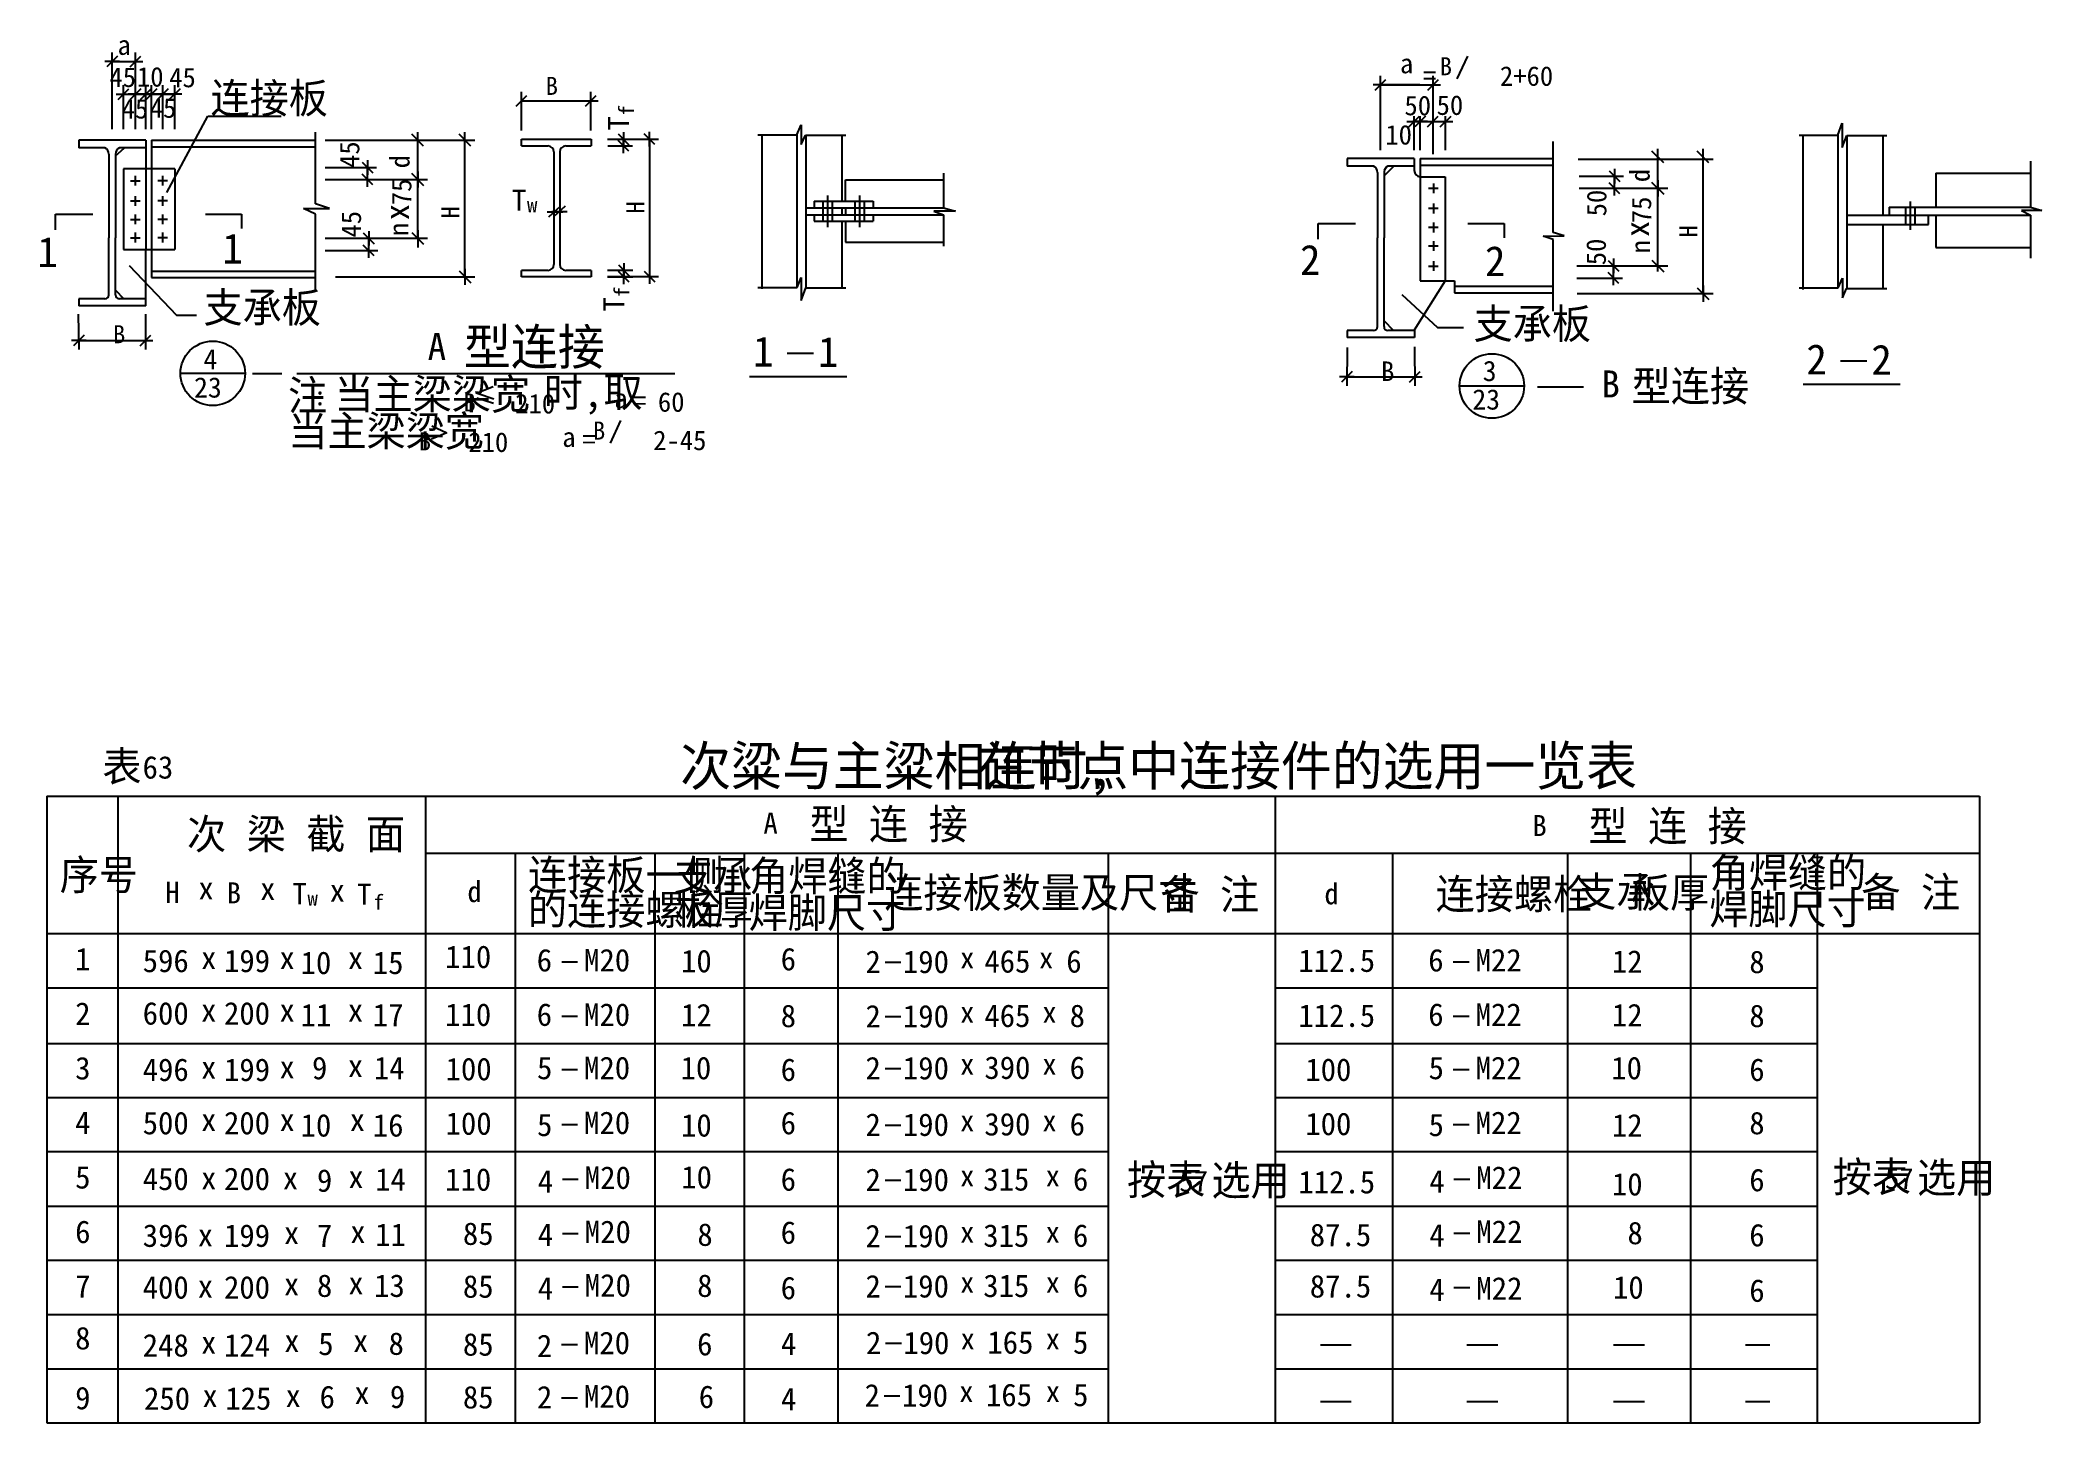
# Model space of a CAD drawing. Header units: metres. Extents: x 2306 to 8956, y -10 to 4585.
import ezdxf

# ---------------------------------------------------------------- set-up
doc = ezdxf.new("R2010")
doc.units = ezdxf.units.M
for name, color, linetype in [('FRAMING', 2, 'Continuous'), ('HIDDEN', 3, 'Continuous'), ('Z', 4, 'Continuous')]:
    doc.layers.add(name, color=color, linetype=linetype)

# ---------------------------------------------------------------- blocks, each defined once
blk = doc.blocks.new('CC')
blk.add_line((-24.24, 0), (24.24, 0))
at = {"layer": 'FRAMING', "color": 6}
blk.add_line((-17.83, -17.83), (17.83, 17.83), dxfattribs=at)

msp = doc.modelspace()

# ---------------------------------------------------------------- linework, layer by layer
for p, q in [((2546.43, 4289.75), (2546.43, 4544.53)), ((2623.26, 4289.75), (2623.26, 4544.53)), ((2570.68, 4514.53), (2522.19, 4514.53)), ((2547.43, 4514.53), (2622.26, 4514.53)), ((2599.01, 4514.53), (2647.5, 4514.53)), ((6759.11, 4219.69), (6759.11, 4466.68)), ((6933.92, 4206.27), (6933.92, 4466.68)), ((2559.44, 4405.25), (2607.92, 4405.25)), ((2582.68, 4405.25), (2581.68, 4405.25)), ((2583.68, 4289.75), (2583.68, 4435.25)), ((2583.68, 4405.25), (2623.26, 4405.25)), ((2599.01, 4405.25), (2647.5, 4405.25)), ((2647.5, 4405.25), (2599.01, 4405.25)), ((2622.26, 4405.25), (2621.26, 4405.25)), ((2623.26, 4289.75), (2623.26, 4435.25)), ((2623.26, 4405.25), (2658.18, 4405.25)), ((2624.26, 4405.25), (2625.26, 4405.25)), ((2682.42, 4405.25), (2633.93, 4405.25)), ((2633.93, 4405.25), (2682.42, 4405.25)), ((2652.56, 4405.25), (2701.05, 4405.25)), ((2701.05, 4405.25), (2652.56, 4405.25)), ((2657.18, 4405.25), (2656.18, 4405.25)), ((2658.18, 4289.75), (2658.18, 4435.25)), ((2658.18, 4405.25), (2676.8, 4405.25)), ((2659.18, 4405.25), (2660.18, 4405.25)), ((2675.8, 4405.25), (2674.8, 4405.25)), ((2676.8, 4289.75), (2676.8, 4435.25)), ((2676.8, 4405.25), (2714.05, 4405.25)), ((2677.8, 4405.25), (2678.8, 4405.25)), ((2689.81, 4405.25), (2738.3, 4405.25)), ((2738.3, 4405.25), (2689.81, 4405.25)), ((2713.05, 4405.25), (2712.05, 4405.25)), ((2714.05, 4289.75), (2714.05, 4435.25)), ((2714.05, 4405.25), (2753.63, 4405.25)), ((2715.05, 4405.25), (2716.05, 4405.25)), ((2777.87, 4405.25), (2729.38, 4405.25)), ((2753.63, 4289.75), (2753.63, 4435.25)), ((2754.63, 4405.25), (2755.63, 4405.25)), ((3905.37, 4284.73), (3905.37, 4413.86)), ((4136.01, 4284.73), (4136.01, 4413.86)), ((6889.63, 4436.68), (6734.86, 4436.68)), ((6760.11, 4436.68), (6932.92, 4436.68)), ((6909.68, 4436.68), (6958.16, 4436.68)), ((2727.09, 4078.44), (2863.8, 4332.19)), ((2863.8, 4332.19), (3107.55, 4332.19)), ((3906.37, 4383.86), (4135.01, 4383.86)), ((4111.77, 4383.86), (4160.26, 4383.86)), ((6871, 4219.11), (6871, 4332.78)), ((6891.16, 4219.11), (6891.16, 4332.78)), ((6975.42, 4219.11), (6975.42, 4332.78)), ((3221.65, 4041.68), (3221.65, 4279.14)), ((3560.85, 4226.06), (3560.85, 4279.4)), ((3717.75, 4226.06), (3717.75, 4279.4)), ((4191.63, 4256.26), (4360.85, 4256.26)), ((4244.29, 4279.82), (4244.29, 4231.33)), ((4244.29, 4209.23), (4244.29, 4257.72)), ((4244.29, 4256.58), (4244.29, 4257.58)), ((4330.85, 4232.01), (4330.85, 4280.5)), ((4691.28, 4270.69), (4820.41, 4270.69)), ((4820.41, 4270.69), (4834.67, 4303.58)), ((4834.67, 4303.58), (4834.67, 4237.8)), ((4834.67, 4237.8), (4849.51, 4269.43)), ((4849.51, 4269.43), (4982.51, 4269.43)), ((6870, 4315), (6869, 4315)), ((6871, 4315), (6891.16, 4315)), ((6892.16, 4315), (6974.42, 4315)), ((6892.16, 4315), (6893.16, 4315)), ((6949.38, 4315), (6999.67, 4315)), ((8149.26, 4269.03), (8278.5, 4269.03)), ((8278.5, 4269.03), (8292.54, 4309.77)), ((8292.54, 4309.77), (8292.54, 4228.3)), ((8292.54, 4228.3), (8307.91, 4267.77)), ((8307.91, 4267.77), (8440.49, 4267.77)), ((3253.4, 4252.73), (3593.85, 4252.73)), ((3287.33, 4252.73), (3750.75, 4252.73)), ((3560.85, 4123.05), (3560.85, 4251.63)), ((3717.75, 3799.52), (3717.75, 4251.63)), ((4192.16, 4255.58), (4274.29, 4255.58)), ((4192.16, 4233.47), (4274.29, 4233.47)), ((4244.29, 4255.58), (4244.29, 4233.47)), ((4244.29, 4232.47), (4244.29, 4231.47)), ((4330.85, 4255.26), (4330.85, 3800.59)), ((7332.75, 3945.62), (7332.75, 4248.64)), ((7415.3, 4189.78), (7863.57, 4189.78)), ((7680.08, 4170.35), (7680.08, 4223.68)), ((7680.08, 4093.87), (7680.08, 4195.92)), ((7830.57, 4170.35), (7830.57, 4223.68)), ((7830.57, 3743.81), (7830.57, 4195.92)), ((3253.4, 4162.08), (3424.42, 4162.08)), ((3394.42, 4186.32), (3394.42, 4137.83)), ((3394.42, 4163.08), (3394.42, 4164.08)), ((3394.42, 4121.95), (3394.42, 4162.08)), ((3394.42, 4097.71), (3394.42, 4146.2)), ((3560.85, 4148.62), (3560.85, 4095.29)), ((3560.85, 4095.29), (3560.85, 4148.62)), ((5307.15, 4143.06), (5307.15, 4028.23)), ((7418.55, 4132.89), (7566.69, 4132.89)), ((7536.69, 4157.14), (7536.69, 4108.65)), ((7536.69, 4133.89), (7536.69, 4134.89)), ((7536.69, 4092.77), (7536.69, 4132.89)), ((8918.03, 4182.74), (8918.03, 4030.41)), ((3253.4, 4121.95), (3593.85, 4121.95)), ((3253.4, 4121.95), (3424.42, 4121.95)), ((3394.42, 4120.95), (3394.42, 4119.95)), ((3560.85, 3927.74), (3560.85, 4120.85)), ((7418.55, 4092.77), (7566.69, 4092.77)), ((7418.55, 4092.77), (7713.08, 4092.77)), ((7536.69, 4068.53), (7536.69, 4117.01)), ((7536.69, 4091.77), (7536.69, 4090.77)), ((7680.08, 4066.1), (7680.08, 4119.44)), ((7680.08, 4119.44), (7680.08, 4066.1)), ((7680.08, 3815.84), (7680.08, 4091.67)), ((3181.47, 4025.58), (3267.41, 4025.69)), ((3221.65, 4007.07), (3181.47, 4025.58)), ((3267.41, 4025.69), (3221.65, 4041.68)), ((3221.65, 3750.68), (3221.65, 4007.07)), ((3991.39, 4015.08), (4043.1, 4015.08)), ((4057.74, 4015.08), (4006.03, 4015.08)), ((4014.63, 4015.08), (4013.63, 4015.08)), ((4015.63, 4015.08), (4033.5, 4015.08)), ((4034.5, 4015.08), (4035.5, 4015.08)), ((5275.08, 4017.29), (5307.15, 4004.67)), ((5347.27, 4017.29), (5275.08, 4017.29)), ((5307.15, 4028.23), (5347.27, 4017.29)), ((5307.15, 4004.67), (5307.15, 3900.29)), ((8956.24, 4019.19), (8888.4, 4019.19)), ((8888.4, 4019.19), (8918.03, 4003.09)), ((8918.03, 4030.41), (8956.24, 4019.19)), ((8918.03, 4003.09), (8918.03, 3861.11)), ((3253.4, 3926.64), (3593.85, 3926.64)), ((3253.4, 3926.64), (3428.08, 3926.64)), ((3398.08, 3950.89), (3398.08, 3902.4)), ((3398.08, 3927.64), (3398.08, 3928.64)), ((3398.08, 3886.52), (3398.08, 3926.64)), ((3560.85, 3953.31), (3560.85, 3896)), ((7299.38, 3934.27), (7369.17, 3934.45)), ((7332.75, 3922.91), (7299.38, 3934.27)), ((7369.17, 3934.45), (7332.75, 3945.62)), ((3253.4, 3886.52), (3428.08, 3886.52)), ((3398.08, 3862.28), (3398.08, 3910.77)), ((3398.08, 3885.52), (3398.08, 3884.52)), ((7332.75, 3684.22), (7332.75, 3922.91)), ((7533.1, 3859), (7533.1, 3810.51)), ((2602.88, 3836.59), (2760.23, 3671.13)), ((3287.33, 3798.42), (3750.75, 3798.42)), ((3717.75, 3825.09), (3717.75, 3771.75)), ((4191.35, 3820.33), (4275.76, 3820.33)), ((4191.35, 3798.22), (4275.76, 3798.22)), ((4191.63, 3799.59), (4360.85, 3799.59)), ((4245.76, 3844.57), (4245.76, 3796.08)), ((4245.76, 3773.98), (4245.76, 3822.47)), ((4245.76, 3821.33), (4245.76, 3822.33)), ((4245.76, 3798.22), (4245.76, 3820.33)), ((4245.76, 3797.22), (4245.76, 3796.22)), ((4330.85, 3823.84), (4330.85, 3775.35)), ((4821.01, 3763.2), (4834.89, 3796.09)), ((4834.89, 3796.09), (4834.89, 3719.77)), ((7411.31, 3834.75), (7563.1, 3834.75)), ((7411.31, 3834.75), (7713.08, 3834.75)), ((7411.31, 3794.63), (7563.1, 3794.63)), ((7533.1, 3835.75), (7533.1, 3836.75)), ((7533.1, 3794.63), (7533.1, 3834.75)), ((7533.1, 3770.39), (7533.1, 3818.88)), ((7533.1, 3793.63), (7533.1, 3792.63)), ((8278.8, 3761.55), (8293.62, 3794.44)), ((8293.62, 3794.44), (8293.62, 3728.66)), ((4691.28, 3763.2), (4821.01, 3763.2)), ((4834.89, 3719.77), (4849.7, 3761.94)), ((4849.7, 3761.94), (4982.51, 3761.94)), ((6830.12, 3739.58), (6948.84, 3630.57)), ((7412.44, 3742.71), (7863.57, 3742.71)), ((7830.57, 3769.37), (7830.57, 3716.04)), ((8149.26, 3761.55), (8278.8, 3761.55)), ((8293.62, 3728.66), (8307.5, 3760.28)), ((8307.5, 3760.28), (8440.49, 3760.28)), ((2433.51, 3674.12), (2435.14, 3556.87)), ((2657.08, 3675.05), (2656.9, 3556.87)), ((2760.23, 3671.13), (2826.48, 3671.13)), ((6948.84, 3630.57), (7034.7, 3630.57)), ((2436.14, 3586.87), (2655.9, 3586.87)), ((6648.13, 3563.37), (6647.55, 3436.29)), ((6871.7, 3566.35), (6872.69, 3436.29)), ((6648.55, 3466.29), (6871.69, 3466.29)), ((2564.69, 2072.73), (2564.69, -9.83)), ((3586.95, 1883.07), (8748.45, 1883.07)), ((3884.53, 1883.07), (3884.53, -9.83)), ((4348.36, 1883.07), (4348.36, -9.83)), ((4645.28, 1883.07), (4645.28, -9.83)), ((4956.7, 1883.07), (4956.7, -9.83)), ((5854.87, 1883.07), (5854.87, -9.83)), ((6798.62, 1883.07), (6798.62, -9.83)), ((7380.22, 1883.07), (7380.22, -9.83)), ((7788.81, 1883.07), (7788.81, -9.83)), ((8209.07, 1883.07), (8209.07, -9.83)), ((2328.64, 1616.36), (8748.45, 1616.36)), ((2328.64, 1436.36), (5854.87, 1436.36)), ((6408.87, 1436.36), (8209.07, 1436.36)), ((2328.64, 1251.63), (5854.87, 1251.63)), ((6408.87, 1251.63), (8209.07, 1251.63)), ((2328.64, 1071.63), (5854.87, 1071.63)), ((6408.87, 1071.63), (8209.07, 1071.63)), ((2328.64, 892.67), (5854.87, 892.67)), ((6408.87, 892.67), (8209.07, 892.67)), ((2328.64, 710.64), (5854.87, 710.64)), ((6408.87, 710.64), (8209.07, 710.64)), ((2328.64, 530.64), (5854.87, 530.64)), ((6408.87, 530.64), (8209.07, 530.64)), ((2328.64, 350.64), (5854.87, 350.64)), ((6408.87, 350.64), (8209.07, 350.64)), ((2328.64, 170.17), (5854.87, 170.17)), ((6408.87, 170.17), (8209.07, 170.17))]:
    msp.add_line(p, q)
at = {"layer": 'FRAMING'}
for p, q in [((2564.27, 4532.37), (2528.6, 4496.7)), ((2605.42, 4496.7), (2641.09, 4532.37)), ((2565.84, 4387.41), (2601.51, 4423.08)), ((2605.42, 4387.41), (2641.09, 4423.08)), ((2641.09, 4423.08), (2605.42, 4387.41)), ((2676.01, 4423.08), (2640.34, 4387.41)), ((2640.34, 4387.41), (2676.01, 4423.08)), ((2658.97, 4387.41), (2694.64, 4423.08)), ((2694.64, 4423.08), (2658.97, 4387.41)), ((2696.22, 4387.41), (2731.89, 4423.08)), ((2731.89, 4423.08), (2696.22, 4387.41)), ((2771.46, 4423.08), (2735.79, 4387.41)), ((3887.62, 4366.02), (3923.29, 4401.69)), ((4118.18, 4366.02), (4153.85, 4401.69)), ((6740.84, 4418.85), (6776.5, 4454.52)), ((6916.09, 4418.85), (6951.75, 4454.52)), ((6915.33, 4297.17), (6951, 4332.84)), ((6957.59, 4297.17), (6993.26, 4332.84)), ((3580.47, 4233.11), (3541.23, 4272.35)), ((3737.37, 4233.11), (3698.13, 4272.35)), ((4226.45, 4273.41), (4262.12, 4237.74)), ((4348.68, 4238.42), (4313.01, 4274.09)), ((4703.49, 4271.27), (4703.49, 3758.31)), ((4820.6, 4271.12), (4820.6, 3763.2)), ((4849.94, 4269.43), (4849.94, 3761.94)), ((4969.89, 4269.43), (4969.89, 4049.51)), ((8161.47, 4269.62), (8161.47, 3756.65)), ((8278.58, 4269.21), (8278.58, 3761.55)), ((8307.91, 4267.77), (8307.91, 3760.28)), ((8427.86, 4267.77), (8427.86, 4003.03)), ((2521.87, 4227.16), (2434.75, 4227.16)), ((2434.85, 4252.78), (2434.85, 4227.16)), ((2657.59, 4252.78), (2434.85, 4252.78)), ((2535.07, 4205.71), (2535.07, 3928.37)), ((2557.07, 4205.71), (2557.07, 3928.37)), ((2557.23, 4201.09), (2586.11, 4226.48)), ((2657.59, 4227.16), (2570.27, 4227.16)), ((2677, 4252.78), (3220.57, 4252.78)), ((2677, 4230.78), (3219.83, 4230.78)), ((3905.54, 4255.53), (4137.6, 4255.53)), ((3905.54, 4233.53), (3905.54, 4255.53)), ((3905.54, 4233.53), (3993.57, 4233.53)), ((4013.57, 4213.53), (4013.57, 3840.14)), ((4032.79, 4213.53), (4032.79, 3840.14)), ((4052.79, 4233.53), (4137.6, 4233.53)), ((4137.6, 4255.53), (4137.6, 4233.53)), ((4262.12, 4215.64), (4226.45, 4251.31)), ((6648.51, 4192.05), (6648.51, 4166.43)), ((6871.25, 4192.05), (6648.51, 4192.05)), ((6891.01, 4192.05), (7331.67, 4192.05)), ((7699.7, 4177.4), (7660.46, 4216.63)), ((7850.19, 4177.4), (7810.95, 4216.63)), ((2583.21, 4157.68), (2583.21, 3889.25)), ((2753.82, 4157.68), (2583.21, 4157.68)), ((2622.27, 4134.52), (2622.27, 4102.14)), ((2713.35, 4134.52), (2713.35, 4102.14)), ((2753.82, 4157.68), (2753.82, 3889.25)), ((3376.59, 4179.91), (3412.26, 4144.24)), ((3412.26, 4104.12), (3376.59, 4139.79)), ((3541.23, 4141.57), (3580.47, 4102.34)), ((3580.47, 4102.34), (3541.23, 4141.57)), ((6735.53, 4166.43), (6648.41, 4166.43)), ((6748.73, 4144.99), (6748.73, 3928.05)), ((6770.73, 4144.99), (6770.73, 3928.05)), ((6770.76, 4134.11), (6803.16, 4166.48)), ((6871.25, 4166.43), (6783.93, 4166.43)), ((6891.01, 4170.05), (7330.93, 4170.05)), ((6891.25, 4131.43), (6973.86, 4131.43)), ((6973.86, 4131.43), (6973.86, 3785.14)), ((7518.85, 4150.73), (7554.52, 4115.06)), ((8604.08, 4143.3), (8918.03, 4143.3)), ((8604.08, 4143.3), (8604.08, 4030.26)), ((2606.77, 4117.58), (2639.01, 4117.58)), ((2622.27, 4067.11), (2622.27, 4034.73)), ((2729.52, 4117.58), (2697.28, 4117.58)), ((2713.35, 4067.11), (2713.35, 4034.73)), ((4922.28, 4068.83), (4922.28, 3963.28)), ((4981.97, 4120.53), (5306.96, 4120.53)), ((4981.97, 4049.66), (4981.97, 4120.53)), ((5028.53, 4068.83), (5028.53, 3963.28)), ((6950.84, 4092.22), (6918.6, 4092.22)), ((6934.67, 4109.17), (6934.67, 4076.78)), ((7554.52, 4074.93), (7518.85, 4110.6)), ((7699.7, 4073.15), (7660.46, 4112.39)), ((7660.46, 4112.39), (7699.7, 4073.15)), ((2358.15, 4007.37), (2481.51, 4007.37)), ((2358.15, 3955.03), (2358.15, 4007.37)), ((2607.07, 4050.76), (2639.31, 4050.76)), ((2622.27, 4005.65), (2622.27, 3973.27)), ((2729.82, 4050.76), (2697.58, 4050.76)), ((2713.35, 4005.65), (2713.35, 3973.27)), ((2855.64, 4007.37), (2975.37, 4007.37)), ((2975.37, 4007.37), (2975.37, 3959.43)), ((3996.7, 3998.12), (4035.6, 4033.79)), ((4051.12, 4033.35), (4012.22, 3997.68)), ((4849.94, 4028.19), (5307.3, 4028.19)), ((4849.94, 4004.68), (5306.94, 4004.68)), ((4878.01, 4049.51), (4878.01, 4028.19)), ((4878.01, 4049.51), (5074.25, 4049.51)), ((4878.01, 4004.68), (4878.01, 3983.15)), ((4969.89, 4028.19), (4969.89, 4004.68)), ((4981.63, 4028.19), (4981.63, 4004.68)), ((5074.25, 4049.51), (5074.25, 4028.19)), ((5074.25, 4004.68), (5074.25, 3983.15)), ((6951.15, 4025.4), (6918.91, 4025.4)), ((6934.67, 4041.76), (6934.67, 4009.37)), ((8307.91, 4003.03), (8918.03, 4003.03)), ((8448.86, 4030.26), (8918.53, 4030.26)), ((8448.86, 4030.26), (8448.86, 4002.67)), ((8518.46, 4048.56), (8518.46, 3954.85)), ((8579.84, 3972.86), (8579.84, 4003.03)), ((8604.08, 4003.03), (8604.08, 3895.58)), ((2535.07, 3738.76), (2535.07, 3928.37)), ((2557.07, 3738.76), (2557.07, 3928.37)), ((2607.07, 3989.17), (2639.31, 3989.17)), ((2607.07, 3928.39), (2639.31, 3928.39)), ((2622.27, 3945.51), (2622.27, 3913.13)), ((2729.82, 3989.17), (2697.58, 3989.17)), ((2729.82, 3928.39), (2697.58, 3928.39)), ((2713.35, 3945.51), (2713.35, 3913.13)), ((3380.24, 3944.48), (3415.91, 3908.81)), ((3541.23, 3946.26), (3580.47, 3907.02)), ((4878.01, 3983.15), (5074.25, 3983.15)), ((4969.89, 3983.15), (4969.89, 3761.94)), ((4981.97, 3983.6), (4981.97, 3913.75)), ((6552.16, 3923.71), (6552.16, 3976.05)), ((6552.16, 3976.05), (6675.52, 3976.05)), ((6748.73, 3633.47), (6748.73, 3928.05)), ((6770.73, 3633.47), (6770.73, 3928.05)), ((6951.13, 3962.35), (6918.89, 3962.35)), ((6934.66, 3978.83), (6934.66, 3946.45)), ((7049.65, 3976.05), (7169.38, 3976.05)), ((7169.38, 3976.05), (7169.38, 3928.11)), ((8307.91, 3972.86), (8579.84, 3972.86)), ((8427.86, 3972.86), (8427.86, 3760.28)), ((2583.21, 3889.39), (2753.82, 3889.39)), ((3415.91, 3868.69), (3380.24, 3904.36)), ((4981.97, 3913.75), (5308.69, 3913.75)), ((6951.15, 3900.07), (6918.91, 3900.07)), ((6934.67, 3917.19), (6934.67, 3884.81)), ((8604.08, 3895.58), (8918.03, 3895.58)), ((2677, 3817.88), (3221.36, 3817.88)), ((2677, 3795.88), (3221.36, 3795.88)), ((3698.13, 3818.04), (3737.37, 3778.8)), ((3905.54, 3798.14), (3905.54, 3820.14)), ((3993.57, 3820.14), (3905.54, 3820.14)), ((4137.6, 3798.14), (3905.54, 3798.14)), ((4137.6, 3820.14), (4052.79, 3820.14)), ((4137.6, 3820.14), (4137.6, 3798.14)), ((4227.93, 3838.16), (4263.6, 3802.49)), ((4263.6, 3780.39), (4227.93, 3816.06)), ((4313.01, 3817.43), (4348.68, 3781.76)), ((6951.15, 3833.41), (6918.91, 3833.41)), ((6934.67, 3850.53), (6934.67, 3818.14)), ((7515.27, 3852.59), (7550.94, 3816.92)), ((7550.94, 3776.8), (7515.27, 3812.47)), ((7660.46, 3854.37), (7699.7, 3815.13)), ((2434.85, 3725.56), (2434.85, 3702.74)), ((2521.87, 3725.56), (2434.85, 3725.56)), ((2557.19, 3754.7), (2584.91, 3725.84)), ((2657.59, 3725.56), (2570.27, 3725.56)), ((6973.86, 3785.14), (6870.72, 3621.64)), ((6973.98, 3785.34), (7004.95, 3785.34)), ((7004.95, 3785.34), (7004.95, 3745.76)), ((7004.95, 3767.76), (7332.46, 3767.76)), ((7004.95, 3745.76), (7332.46, 3745.76)), ((7810.95, 3762.32), (7850.19, 3723.09)), ((2657.59, 3702.31), (2434.85, 3702.31)), ((6735.53, 3620.27), (6648.51, 3620.27)), ((6648.51, 3620.27), (6648.51, 3597.02)), ((6871.47, 3597.02), (6648.51, 3597.02)), ((6771.3, 3652.93), (6801.01, 3620.97)), ((6871.47, 3620.27), (6783.93, 3620.27)), ((6871.47, 3620.27), (6871.47, 3597.02)), ((3159.41, 3477.05), (4415.28, 3477.05)), ((4663.56, 3467.75), (4986.65, 3467.75)), ((8162.58, 3441.73), (8485.68, 3441.73)), ((2328.64, 2072.73), (8748.45, 2072.73)), ((2328.64, 2072.73), (2328.64, -9.83)), ((8748.45, 2072.73), (8748.45, -9.83)), ((2328.64, -9.83), (8748.45, -9.83))]:
    msp.add_line(p, q, dxfattribs=at)
for centre, radius, start, end in [((2512.65, 4206.7), 22.43, 357.47, 65.76), ((2579.48, 4206.7), 22.43, 114.24, 182.53), ((3993.57, 4213.53), 20, 360, 90), ((4052.79, 4213.53), 20, 90, 180), ((6726.31, 4145.98), 22.43, 357.47, 65.76), ((6793.14, 4145.98), 22.43, 114.24, 182.53), ((6891.25, 4151.43), 20, 180, 270), ((3993.57, 3840.14), 20, 270, 360), ((4052.79, 3840.14), 20, 180, 270), ((2521.87, 3738.76), 13.2, 270, 0), ((2570.27, 3738.76), 13.2, 180, 270), ((6735.53, 3633.47), 13.2, 270, 0), ((6783.93, 3633.47), 13.2, 180, 270)]:
    msp.add_arc(centre, radius, start, end, dxfattribs=at)
at = {"layer": 'HIDDEN'}
for p, q in [((6891.01, 4131.43), (6891.01, 3785.34)), ((4906.59, 4049.75), (4906.59, 3983)), ((4937.65, 4049.75), (4937.65, 3983)), ((5012.84, 4049.75), (5012.84, 3983)), ((5043.91, 4049.75), (5043.91, 3983)), ((8502.77, 4030.26), (8502.77, 3972.7)), ((8533.84, 4030.26), (8533.84, 3972.7)), ((6891.01, 3785.34), (6973.86, 3785.34))]:
    msp.add_line(p, q, dxfattribs=at)
at = {"layer": 'Z'}
for p, q in [((7013.92, 4456.56), (7048.71, 4532.19)), ((2657.59, 4252.78), (2657.59, 4163.01)), ((2677, 4252.78), (2677, 4163.98)), ((6871.25, 4192.05), (6871.25, 4151.43)), ((6891.01, 4192.05), (6891.01, 4131.43)), ((2657.59, 4163.01), (2657.59, 3885.68)), ((2677, 4163.98), (2677, 3886.65)), ((2657.59, 3702.31), (2657.59, 3885.68)), ((2677, 3886.65), (2677, 3795.88)), ((4788.3, 3545.05), (4876, 3545.05)), ((2772.9, 3478.1), (2987.26, 3478.1)), ((3011.8, 3477.34), (3109.93, 3477.34)), ((8287.32, 3519.02), (8375.03, 3519.02)), ((3757.82, 3396.87), (3813.06, 3378.47)), ((3811.6, 3433.14), (3758.99, 3412.11)), ((3758.99, 3412.11), (3814.23, 3393.71)), ((7021.85, 3436), (7236.21, 3436)), ((7280.08, 3433.05), (7433.45, 3433.05)), ((3657.97, 3280.22), (3606.7, 3258.87)), ((3607.52, 3303.43), (3657.97, 3280.22)), ((4201.33, 3246), (4236.11, 3321.63)), ((3587.06, 2072.73), (3587.06, -9.83)), ((6408.87, 2072.73), (6408.87, -9.83)), ((4039.36, 1522.75), (4091.71, 1522.75)), ((5113.51, 1521.26), (5165.87, 1521.26)), ((7000.83, 1522.75), (7053.19, 1522.75)), ((4039.36, 1341.94), (4091.71, 1341.94)), ((5113.51, 1340.42), (5165.87, 1340.42)), ((7000.83, 1341.94), (7053.19, 1341.94)), ((4039.36, 1164.67), (4091.71, 1164.67)), ((5113.51, 1167.98), (5165.87, 1167.98)), ((7000.83, 1164.67), (7053.19, 1164.67)), ((4039.36, 982.43), (4091.71, 982.43)), ((5113.51, 980.14), (5165.87, 980.14)), ((7000.83, 982.43), (7053.19, 982.43)), ((4041.72, 800.19), (4094.07, 800.19)), ((7003.19, 800.19), (7055.55, 800.19)), ((5113.51, 796.9), (5165.87, 796.9)), ((4041.72, 620.24), (4094.07, 620.24)), ((5113.51, 610), (5165.87, 610)), ((7003.19, 621.03), (7055.55, 621.03)), ((4041.72, 442.41), (4094.07, 442.41)), ((5113.51, 443.24), (5165.87, 443.24)), ((7003.19, 440.53), (7055.55, 440.53)), ((4038.95, 251.05), (4091.3, 251.05)), ((5115.19, 255.02), (5167.55, 255.02)), ((6559.26, 250.06), (6661.63, 250.06)), ((7045.96, 250.06), (7148.34, 250.06)), ((7533.2, 250.06), (7635.58, 250.06)), ((7970.98, 250.06), (8052.56, 250.06)), ((4038.95, 73.22), (4091.3, 73.22)), ((5110.6, 80.61), (5162.95, 80.61)), ((6559.26, 61.78), (6661.63, 61.78)), ((7045.96, 61.78), (7148.34, 61.78)), ((7533.2, 61.78), (7635.58, 61.78)), ((7970.98, 61.78), (8052.56, 61.78))]:
    msp.add_line(p, q, dxfattribs=at)
for centre in [(2880.08, 3477.85), (7129.03, 3435.96)]:
    msp.add_circle(centre, 107.18, dxfattribs=at)

# ---------------------------------------------------------------- block references
for p in [(6871, 4315), (2656.9, 3586.87), (6872.69, 3466.29)]:
    msp.add_blockref('CC', p)
at = {"rotation": 180}
for p in [(6891.16, 4315), (6891.16, 4315), (2435.14, 3586.87), (6647.55, 3466.29)]:
    msp.add_blockref('CC', p, dxfattribs=at)

# ---------------------------------------------------------------- texts
for s, height, p in [('连接板', 100, (2872.75, 4342.34)), ('50', 65, (6838.53, 4335.45)), ('50', 65, (6945.4, 4336.62)), ('10', 65, (6775.13, 4238.22)), ('支承板', 100, (2849.43, 3646.63)), ('支承板', 100, (7068.15, 3592.86)), ('注', 100, (3130.03, 3354.84)), ('当主梁梁宽', 100, (3284.25, 3359.08)), ('时,取', 100, (3979.69, 3366.25)), (':', 65, (3214.17, 3371.5)), ('当主梁梁宽', 100, (3130.99, 3236.6)), ('表', 100, (2513.3, 2122.16)), ('次粱与主粱相连时,', 130, (4432.83, 2108.35)), ('在节点中连接件的选用一览表', 130, (5414.25, 2108.85)), ('次 梁 截 面', 100, (2794.62, 1897.16)), ('型 连 接', 100, (4861.92, 1930.06)), ('型 连 接', 100, (7449.83, 1923.7)), ('序号', 100, (2371.76, 1761.56)), ('连接板一侧', 100, (3927.48, 1761.56)), ('支承', 100, (4411.87, 1758.65)), ('角焊缝的', 100, (4661.79, 1757.89)), ('角焊缝的', 100, (7852.5, 1769.72)), ('连接板数量及尺寸', 100, (5110.82, 1702.63)), ('备 注', 100, (6027.95, 1696.77)), ('连接螺栓', 100, (6942.26, 1697.82)), (' 支承', 100, (7344.07, 1705.55)), ('板厚', 100, (7590.81, 1702.85)), ('备 注', 100, (8356.58, 1704.04)), ('的连接螺栓', 100, (3927.06, 1645.81)), ('板厚', 100, (4414.29, 1646.42)), ('焊脚尺寸', 100, (4660.19, 1636.02)), ('焊脚尺寸', 100, (7850.9, 1647.85)), ('按表', 100, (8261.03, 757.81)), ('选用', 100, (8541.22, 755.45)), ('按表', 100, (5917.17, 748.77)), ('选用', 100, (6197.36, 746.41))]:
    msp.add_text(s, height=height).set_placement(p)
at = {"char_height": 65, "attachment_point": 1}
for s, insert in [('=', (6900.4, 4499.82)), ('2+60', (7155.74, 4498.25)), ('\\A1;B', (6760.9, 3517.35)), ('210', (3884.84, 3409.5)), ('=', (4276.14, 3419.7)), ('60', (4358.79, 3415.29)), ('210', (3729.11, 3281.68)), ('=', (4107.7, 3291.27)), ('2-45', (4343.14, 3287.68))]:
    msp.add_mtext(s, dxfattribs=dict(at, insert=insert))
at = {"layer": 'FRAMING'}
for s, height, p in [('45', 65, (2536.92, 4429.29)), ('10', 65, (2628.34, 4430.74)), ('45', 65, (2735.44, 4428.49)), ('45', 65, (2670.82, 4326.97)), ('45', 65, (2577.56, 4324.65)), ('w', 50, (3924.17, 4013.47)), ('型连接', 120, (3714.44, 3506.05)), ('4', 67.5, (2849.51, 3491.21)), ('23', 67.5, (2818.18, 3397.29)), ('3', 67.5, (7098.69, 3452.23)), ('型连接', 100, (7593.26, 3385.3)), ('23', 67.5, (7064.3, 3357.49)), ('x', 75, (2832.45, 1729.71)), ('x', 75, (3037.49, 1728.18)), ('w', 50, (3194.94, 1709.16)), ('x', 75, (3268.49, 1722.52)), ('f', 50, (3414.25, 1695.57)), ('x', 75, (2841.38, 1498.37)), ('x', 75, (3101.81, 1498.37)), ('x', 75, (3328.86, 1498.37)), ('x', 75, (2841.38, 1324.2)), ('x', 75, (3101.81, 1324.2)), ('x', 75, (3328.86, 1324.2)), ('x', 75, (2841.38, 1134.22)), ('x', 75, (3101.81, 1135.57)), ('x', 75, (3328.86, 1139.25)), ('x', 75, (2841.38, 960.38)), ('x', 75, (3101.81, 960.38)), ('x', 75, (3335.17, 960.38)), ('x', 75, (2841.38, 766.78)), ('x', 75, (3112.86, 766.78)), ('x', 75, (3330.43, 770.46)), ('x', 75, (2830.33, 577.14)), ('x', 75, (3116.55, 584.5)), ('x', 75, (3336.94, 588.18)), ('x', 75, (3116.55, 414.34)), ('x', 75, (3330.43, 418.02)), ('x', 75, (2830.33, 406.98)), ('x', 75, (2841.38, 220.32)), ('x', 75, (3117.46, 226.19)), ('x', 75, (3345.98, 226.14)), ('x', 75, (2845.8, 43.67)), ('x', 75, (3121.88, 43.67)), ('x', 75, (3350.4, 52.97))]:
    msp.add_text(s, height=height, dxfattribs=at).set_placement(p)
for s, height, p in [('f', 50, (4279.08, 4334.71)), ('45', 65, (3367.1, 4160.37)), ('75', 65, (3539.96, 4036.5)), ('50', 65, (7509.37, 3999.6)), ('75', 65, (7658.23, 3976.93)), ('45', 65, (3372.65, 3929.07)), ('x', 80, (3531.89, 3986.36)), ('x', 80, (7651.12, 3930.65)), ('50', 65, (7507.68, 3837.18)), ('f', 50, (4263.78, 3730.78))]:
    msp.add_text(s, height=height, rotation=90, dxfattribs=at).set_placement(p)
at = {"layer": 'Z'}
for s, height, p in [('a', 65, (2563.82, 4536.24)), ('a', 65, (6823.68, 4475.09)), ('B', 60, (6955.73, 4468.25)), ('B', 60, (3986.01, 4403.11)), ('T', 70, (3874.06, 4018.26)), ('1', 100, (2297.59, 3831.11)), ('1', 100, (2912.05, 3842.71)), ('2', 100, (6491.6, 3805.04)), ('2', 100, (7106.06, 3800.88)), ('A', 90, (3594.08, 3522.47)), ('1', 100, (4674.64, 3500.6)), ('1', 100, (4890.45, 3499.26)), ('2', 100, (8173.67, 3474.58)), ('2', 100, (8389.48, 3473.24)), ('B', 90, (7492.82, 3397.74)), ('B', 60, (4143.13, 3257.68)), ('63', 75, (2646.99, 2131.22)), ('A', 70, (4709.35, 1948.39)), ('B', 70, (7263.51, 1940.34)), ('H', 70, (2722.24, 1718.34)), ('B', 70, (2926.36, 1716.54)), ('T', 70, (3144.83, 1713.95)), ('T', 70, (3359.58, 1711.89)), ('d', 70, (3725.8, 1720.95)), ('d', 70, (6572.63, 1713.64)), ('1', 75, (2423.12, 1494.05)), ('596', 75, (2647.45, 1488.16)), ('199', 75, (2917.44, 1488.16)), ('10', 75, (3171.95, 1481.83)), ('15', 75, (3411.82, 1481.83)), ('110', 75, (3652.09, 1501.78)), ('6', 75, (3956.28, 1490.47)), ('M20', 75, (4113.6, 1490.47)), ('10', 75, (4435.66, 1487.67)), ('6', 75, (4766.68, 1494.05)), ('2', 75, (5048.27, 1485.12)), ('190', 75, (5172.46, 1485.12)), ('x', 70, (5362.6, 1500.87)), ('465', 75, (5443.21, 1486.63)), ('x', 70, (5624.74, 1500.87)), ('6', 75, (5715.48, 1486.63)), ('112.5', 75, (6486.21, 1489.03)), ('6', 75, (6917.76, 1490.47)), ('M22', 75, (7075.07, 1490.47)), ('12', 75, (7527.69, 1486.03)), ('8', 75, (7984.12, 1484.88)), ('2', 75, (2423.12, 1312.84)), ('600', 75, (2647.45, 1313.86)), ('200', 75, (2917.44, 1313.86)), ('11', 75, (3171.95, 1308.06)), ('17', 75, (3411.82, 1308.06)), ('110', 75, (3652.09, 1309.43)), ('6', 75, (3956.28, 1309.66)), ('M20', 75, (4113.6, 1309.66)), ('12', 75, (4435.66, 1308.06)), ('8', 75, (4766.68, 1305.45)), ('2', 75, (5048.27, 1304.28)), ('190', 75, (5172.46, 1304.28)), ('x', 70, (5362.6, 1320.03)), ('465', 75, (5443.21, 1305.8)), ('x', 70, (5635.76, 1320.03)), ('8', 75, (5726.5, 1305.8)), ('112.5', 75, (6486.21, 1306.36)), ('6', 75, (6917.76, 1309.66)), ('M22', 75, (7075.07, 1309.66)), ('12', 75, (7527.69, 1308.06)), ('8', 75, (7984.12, 1305.45)), ('3', 75, (2423.12, 1131.62)), ('496', 75, (2647.45, 1126.49)), ('199', 75, (2917.44, 1126.49)), ('9', 75, (3209.76, 1132.22)), ('14', 75, (3415.42, 1132.22)), ('100', 75, (3653.54, 1128.88)), ('5', 75, (3957.36, 1132.39)), ('M20', 75, (4113.6, 1132.39)), ('10', 75, (4434.07, 1132.22)), ('6', 75, (4766.68, 1126.54)), ('2', 75, (5048.27, 1131.84)), ('190', 75, (5172.46, 1131.84)), ('x', 70, (5362.6, 1147.59)), ('390', 75, (5443.21, 1133.36)), ('x', 70, (5635.76, 1147.59)), ('6', 75, (5726.5, 1133.36)), ('100', 75, (6509.37, 1126.69)), ('5', 75, (6918.84, 1132.39)), ('M22', 75, (7075.07, 1132.39)), ('10', 75, (7525.42, 1132.22)), ('6', 75, (7984.12, 1126.54)), ('4', 75, (2423.12, 950.41)), ('500', 75, (2647.45, 949.38)), ('200', 75, (2917.44, 949.38)), ('10', 75, (3171.95, 941.83)), ('16', 75, (3411.82, 941.83)), ('100', 75, (3653.54, 947.84)), ('5', 75, (3957.36, 943.36)), ('M20', 75, (4113.6, 950.14)), ('10', 75, (4435.66, 941.83)), ('6', 75, (4766.68, 949.45)), ('2', 75, (5048.27, 944)), ('190', 75, (5172.46, 944)), ('x', 70, (5362.6, 959.75)), ('390', 75, (5443.21, 945.52)), ('x', 70, (5635.76, 959.75)), ('6', 75, (5726.5, 945.52)), ('100', 75, (6509.37, 946.57)), ('5', 75, (6918.84, 943.36)), ('M22', 75, (7075.07, 950.14)), ('12', 75, (7527.69, 941.83)), ('8', 75, (7984.12, 949.45)), ('5', 75, (2423.12, 769.19)), ('450', 75, (2647.45, 763.92)), ('200', 75, (2917.44, 763.92)), ('9', 75, (3226.18, 758.37)), ('14', 75, (3419.75, 762.05)), ('110', 75, (3652.09, 761.75)), ('4', 75, (3959.72, 755.57)), ('M20', 75, (4115.96, 767.91)), ('10', 75, (4436.34, 769.41)), ('6', 75, (4766.68, 761.99)), ('2', 75, (5048.27, 760.76)), ('190', 75, (5172.46, 760.76)), ('x', 70, (5362.6, 776.51)), ('315', 75, (5439.54, 762.28)), ('x', 70, (5646.77, 776.51)), ('6', 75, (5737.51, 762.28)), ('57', 70, (6090.91, 758.64)), ('112.5', 75, (6486.21, 752.96)), ('4', 75, (6921.2, 755.57)), ('M22', 75, (7077.43, 767.91)), ('10', 75, (7527.69, 746.09)), ('6', 75, (7984.12, 760.13)), ('57', 70, (8434.78, 767.68)), ('6', 75, (2423.12, 587.98)), ('396', 75, (2647.45, 575.38)), ('199', 75, (2917.44, 575.38)), ('7', 75, (3226.18, 574.98)), ('11', 75, (3419.75, 578.67)), ('85', 75, (3711.06, 581.79)), ('4', 75, (3959.72, 578.07)), ('M20', 75, (4115.96, 587.96)), ('8', 75, (4489.9, 578.67)), ('6', 75, (4766.68, 585.45)), ('2', 75, (5048.27, 573.86)), ('190', 75, (5172.46, 573.86)), ('x', 70, (5362.6, 589.61)), ('315', 75, (5439.54, 575.38)), ('x', 70, (5646.77, 589.61)), ('6', 75, (5737.51, 575.38)), ('87.5', 75, (6524.15, 577.58)), ('4', 75, (6921.2, 576.41)), ('M22', 75, (7077.43, 588.75)), ('8', 75, (7579.42, 584.08)), ('6', 75, (7984.12, 576.91)), ('7', 75, (2423.12, 406.77)), ('400', 75, (2647.45, 403.38)), ('200', 75, (2917.44, 403.38)), ('8', 75, (3226.18, 408.99)), ('13', 75, (3416.07, 408.99)), ('85', 75, (3711.06, 406.37)), ('4', 75, (3959.72, 400.24)), ('M20', 75, (4115.96, 410.13)), ('8', 75, (4489.21, 408.99)), ('6', 75, (4766.68, 401.27)), ('2', 75, (5048.27, 407.1)), ('190', 75, (5172.46, 407.1)), ('x', 70, (5362.6, 422.85)), ('315', 75, (5439.54, 408.61)), ('x', 70, (5646.77, 422.85)), ('6', 75, (5737.51, 408.61)), ('87.5', 75, (6524.15, 406.96)), ('4', 75, (6921.2, 395.91)), ('M22', 75, (7077.43, 399.87)), ('10', 75, (7531.42, 403.33)), ('6', 75, (7984.12, 392.73)), ('8', 75, (2423.12, 234.61)), ('248', 75, (2647.45, 210.78)), ('124', 75, (2917.44, 210.78)), ('5', 75, (3230.53, 215.76)), ('8', 75, (3464.1, 216.46)), ('85', 75, (3711.06, 213.75)), ('2', 75, (3956.95, 208.88)), ('M20', 75, (4113.19, 218.77)), ('6', 75, (4489.07, 214.83)), ('4', 75, (4767.56, 216.26)), ('2', 75, (5049.95, 218.88)), ('190', 75, (5174.14, 218.88)), ('x', 70, (5364.28, 234.63)), ('165', 75, (5453.2, 220.39)), ('x', 70, (5646.89, 234.63)), ('5', 75, (5737.63, 220.39)), ('9', 75, (2423.12, 35.61)), ('250', 75, (2651.87, 34.12)), ('125', 75, (2921.86, 34.12)), ('6', 75, (3234.95, 39.11)), ('9', 75, (3468.52, 39.8)), ('85', 75, (3711.06, 38.33)), ('2', 75, (3956.95, 38.34)), ('M20', 75, (4113.19, 40.94)), ('6', 75, (4494.43, 39.8)), ('4', 75, (4767.56, 32.08)), ('2', 75, (5045.36, 44.47)), ('190', 75, (5169.54, 44.47)), ('x', 70, (5359.68, 60.22)), ('165', 75, (5448.6, 45.99)), ('x', 70, (5647.22, 60.22)), ('5', 75, (5737.96, 45.99))]:
    msp.add_text(s, height=height, dxfattribs=at).set_placement(p)
for s, height, p in [('T', 70, (4262.76, 4285.21)), ('d', 65, (3533.7, 4159.14)), ('d', 65, (7652.94, 4113.07)), ('H', 60, (3698.87, 3992.26)), ('H', 60, (4314.22, 4008.76)), ('n', 65, (3529.67, 3934.02)), ('H', 60, (7811.69, 3929.31)), ('n', 65, (7654.68, 3876.38)), ('T', 70, (4247.46, 3683.85))]:
    msp.add_text(s, height=height, rotation=90, dxfattribs=at).set_placement(p)
at = {"layer": 'Z', "attachment_point": 1}
for s, insert, char_height in [('\\A1;B', (2548.75, 3637.94), 60), ('\\A1;B', (3712.92, 3411.26), 60), ('a', (4213.97, 3427.04), 65), ('\\A1;B', (3564.26, 3281.68), 60), ('a', (4041.13, 3298.61), 65)]:
    msp.add_mtext(s, dxfattribs=dict(at, insert=insert, char_height=char_height))

doc.saveas('drawing.dxf')
